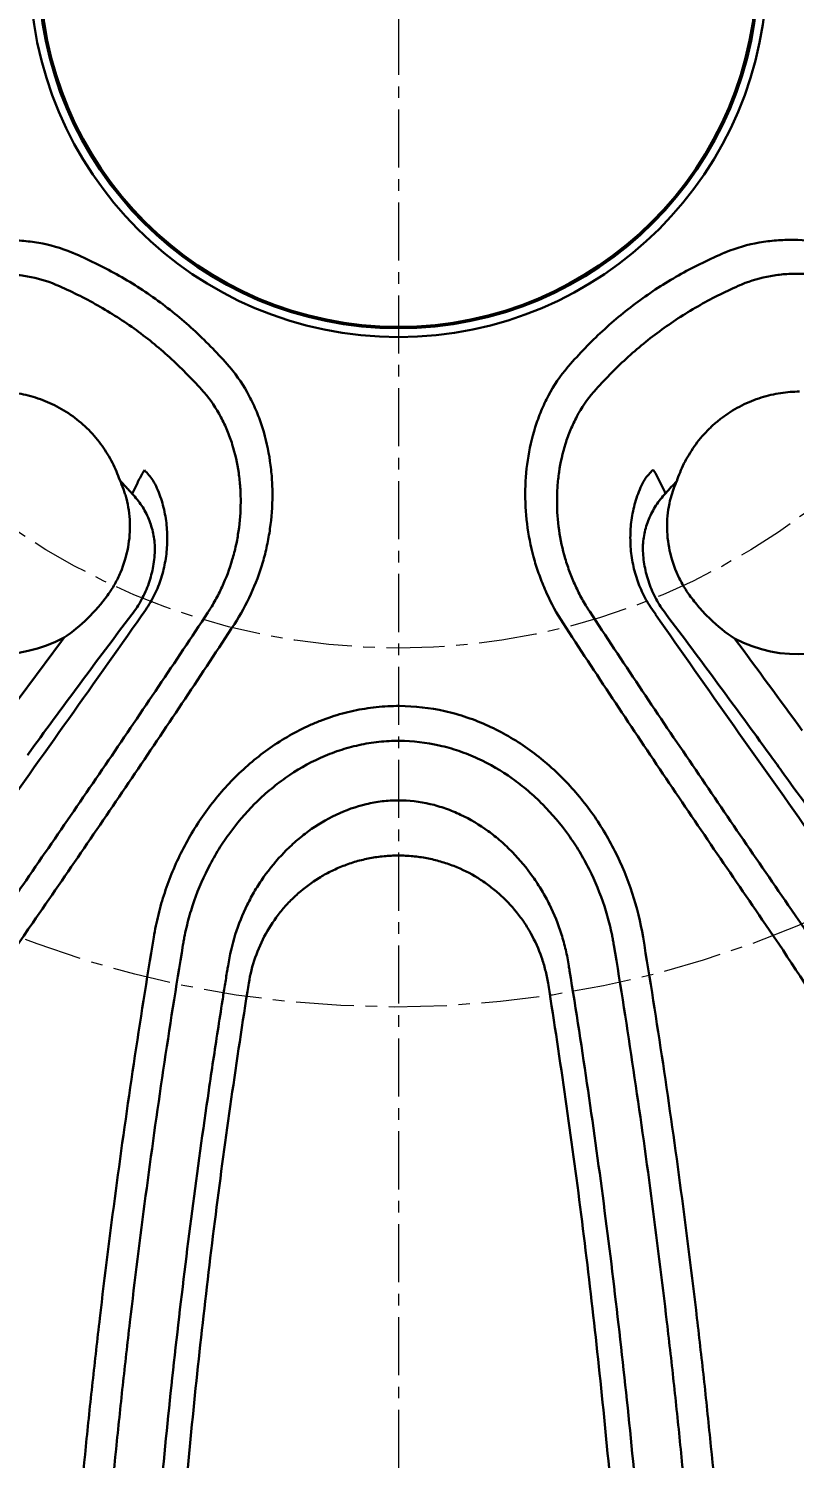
# Model space of a CAD drawing. Header units: inches. Extents: x 975 to 1816, y 133 to 420.
# Drawn here: x 1107.43 to 1123.92, y 244.34 to 275.13 of the extents above; entities that cross this region are included whole.
import ezdxf

# ---------------------------------------------------------------- set-up
doc = ezdxf.new("R2010")
doc.units = ezdxf.units.IN
doc.header["$MEASUREMENT"] = 0
doc.linetypes.add('CENTER', pattern=[2, 1.25, -0.25, 0.25, -0.25])
doc.layers.get('0').update_dxf_attribs({"lineweight": 30})
doc.layers.add('Center', color=1, linetype='CENTER', lineweight=18)
doc.styles.add('TCVN', font='tcvn+7284-2003r.ttf', dxfattribs={"height": 2.5})
doc.dimstyles.new('TCVN', dxfattribs={"dimtxt": 2.5, "dimasz": 3, "dimexe": 0.1, "dimexo": 0.0625, "dimgap": 0.09, "dimtad": 0, "dimtoh": 1, "dimdec": 0, "dimzin": 0, "dimdsep": 46, "dimtxsty": 'TCVN', "dimcen": 0.09, "dimclrd": 2, "dimclre": 2, "dimclrt": 1, "dimadec": 0, "dimazin": 0, "dimtfac": 1, "dimtdec": 0, "dimtofl": 0, "dimtmove": 0, "dimatfit": 3, "dimfxl": 1, "dimtolj": 1, "dimtzin": 0, "dimlwd": 18, "dimlwe": 18, "dimarcsym": 0})

# ---------------------------------------------------------------- blocks, each defined once
blk = doc.blocks.new('*D7')
at = {"layer": 'Center', "color": 2, "linetype": 'Continuous', "lineweight": 18, "transparency": 16777216}
for p, q in [((1171.919, 353.394), (1151.998, 326.267)), ((1174.919, 353.394), (1171.919, 353.394))]:
    blk.add_line(p, q, dxfattribs=at)
at = {"layer": 'Center', "color": 2, "lineweight": 18, "transparency": 16777216}
for p, q in [((1115.396, 276.336), (1115.396, 276.516)), ((1115.306, 276.426), (1115.486, 276.426))]:
    blk.add_line(p, q, dxfattribs=at)
at = {"layer": 'Center', "color": 2, "transparency": 16777216}
blk.add_solid([(1151.595, 326.563), (1152.401, 325.971), (1150.222, 323.849)], dxfattribs=at)
at = {"layer": 'Defpoints', "color": 0, "transparency": 16777216}
for p in [(1150.222, 323.849), (1080.569, 229.002)]:
    blk.add_point(p, dxfattribs=at)
at = {"layer": 'Center', "color": 1, "transparency": 16777216, "insert": (1178.009, 353.394), "char_height": 2.5, "attachment_point": 5, "style": 'TCVN'}
blk.add_mtext('\\A1;∅118', dxfattribs=at)
blk = doc.blocks.new('*D8')
at = {"layer": 'Center', "color": 2, "linetype": 'Continuous', "lineweight": 18, "transparency": 16777216}
for p, q in [((1174.822, 341.958), (1127.243, 289.491)), ((1177.822, 341.958), (1174.822, 341.958))]:
    blk.add_line(p, q, dxfattribs=at)
at = {"layer": 'Center', "color": 2, "lineweight": 18, "transparency": 16777216}
for p, q in [((1115.396, 276.336), (1115.396, 276.516)), ((1115.306, 276.426), (1115.486, 276.426))]:
    blk.add_line(p, q, dxfattribs=at)
at = {"layer": 'Center', "color": 2, "transparency": 16777216}
blk.add_solid([(1126.873, 289.826), (1127.614, 289.155), (1125.228, 287.268)], dxfattribs=at)
at = {"layer": 'Defpoints', "color": 0, "transparency": 16777216}
for p in [(1125.228, 287.268), (1105.563, 265.583)]:
    blk.add_point(p, dxfattribs=at)
at = {"layer": 'Center', "color": 1, "transparency": 16777216, "insert": (1180.537, 341.958), "char_height": 2.5, "attachment_point": 5, "style": 'TCVN'}
blk.add_mtext('\\A1;∅29', dxfattribs=at)
blk = doc.blocks.new('*D12')
at = {"layer": 'Center', "color": 2, "linetype": 'Continuous', "lineweight": 18, "transparency": 16777216}
blk.add_line((1129.982, 321.319), (1134.289, 334.585), dxfattribs=at)
for start, end in [(82.96732, 87.18581), (74.82735, 79.04584)]:
    blk.add_arc((1115.396, 276.391), 61.085, start, end, dxfattribs=at)
at = {"layer": 'Center', "color": 2, "transparency": 16777216}
for points in [[(1118.382, 336.902), (1118.407, 337.902), (1115.396, 337.475)], [(1131.526, 335.825), (1131.241, 334.867), (1134.259, 334.49)]]:
    blk.add_solid(points, dxfattribs=at)
at = {"layer": 'Defpoints', "color": 0, "transparency": 16777216}
for p in [(1115.396, 349.385), (1128.087, 336.143), (1129.963, 321.259), (1126.715, 311.256), (1115.396, 203.466)]:
    blk.add_point(p, dxfattribs=at)
at = {"layer": 'Center', "color": 1, "transparency": 16777216, "insert": (1124.945, 336.724), "char_height": 2.5, "attachment_point": 5, "rotation": 351.0066, "style": 'TCVN'}
blk.add_mtext('\\A1;18°', dxfattribs=at)
blk = doc.blocks.new('*D16')
at = {"layer": 'Center', "color": 2, "linetype": 'Continuous', "lineweight": 18, "transparency": 16777216}
blk.add_line((1126.68, 280.084), (1126.375, 279.984), dxfattribs=at)
for start, end in [(65.6581, 75.2097), (32.9401, 42.4918)]:
    blk.add_arc((1115.396, 276.385), 11.654, start, end, dxfattribs=at)
at = {"layer": 'Center', "color": 2, "transparency": 16777216}
for points in [[(1118.306, 287.157), (1118.435, 288.149), (1115.396, 288.039)], [(1125.627, 282.938), (1124.725, 282.507), (1126.47, 280.016)]]:
    blk.add_solid(points, dxfattribs=at)
at = {"layer": 'Defpoints', "color": 0, "transparency": 16777216}
for p in [(1115.396, 349.385), (1124.043, 284.198), (1132.14, 281.874), (1126.739, 280.104), (1115.396, 203.466)]:
    blk.add_point(p, dxfattribs=at)
at = {"layer": 'Center', "color": 1, "transparency": 16777216, "insert": (1122.233, 285.823), "char_height": 2.5, "attachment_point": 5, "rotation": 324.0749, "style": 'TCVN'}
blk.add_mtext('\\A1;72°', dxfattribs=at)

msp = doc.modelspace()

# ---------------------------------------------------------------- linework, layer by layer
for p, q in [((1109.655, 265.119), (1109.661, 265.112)), ((1121.15, 265.119), (1121.157, 265.127)), ((1109.131, 262.925), (1109.13, 262.925)), ((1121.664, 262.93), (1121.664, 262.93))]:
    msp.add_line(p, q)
for radius in [58.838, 58.403, 57.085, 7.939, 7.751, 7.72]:
    msp.add_circle((1115.396, 276.426), radius)
for centre, radius, start, end in [((1108.488, 264.199), 2.021, 36.6996, 44.5781), ((1122.32, 264.211), 2.022, 135.42, 143.2905), ((1106.792, 264.584), 2.926, 170.187, 298.6883), ((1123.999, 264.584), 2.926, 242.2161, 10.6579)]:
    msp.add_arc(centre, radius, start, end)
for points, knots in [([(1103.082, 268.699), (1103.238, 268.893), (1103.407, 269.072), (1103.678, 269.32), (1103.772, 269.399), (1103.964, 269.551), (1104.064, 269.624), (1104.369, 269.831), (1104.58, 269.953), (1105.017, 270.166), (1105.242, 270.258), (1105.709, 270.409), (1105.946, 270.468), (1106.425, 270.549), (1106.667, 270.571), (1107.037, 270.575), (1107.161, 270.571), (1107.406, 270.551), (1107.528, 270.536), (1107.891, 270.472), (1108.13, 270.405), (1108.364, 270.308)], [0, 0, 0, 0, 0.125, 0.125, 0.1875, 0.1875, 0.25, 0.25, 0.375, 0.375, 0.5, 0.5, 0.625, 0.625, 0.75, 0.75, 0.8125, 0.8125, 0.875, 0.875, 1, 1, 1, 1]), ([(1122.447, 270.314), (1122.681, 270.412), (1122.921, 270.478), (1123.289, 270.543), (1123.413, 270.558), (1123.659, 270.577), (1123.782, 270.581), (1124.149, 270.577), (1124.392, 270.555), (1124.754, 270.493), (1124.875, 270.467), (1125.112, 270.408), (1125.23, 270.375), (1125.577, 270.261), (1125.802, 270.17), (1126.13, 270.009), (1126.238, 269.951), (1126.45, 269.827), (1126.555, 269.762), (1126.858, 269.555), (1127.049, 269.404), (1127.409, 269.073), (1127.577, 268.894), (1127.733, 268.7)], [0, 0, 0, 0, 0.125, 0.125, 0.1875, 0.1875, 0.25, 0.25, 0.375, 0.375, 0.4375, 0.4375, 0.5, 0.5, 0.625, 0.625, 0.6875, 0.6875, 0.75, 0.75, 0.875, 0.875, 1, 1, 1, 1]), ([(1108.387, 270.299), (1108.708, 270.161), (1109.022, 270.009), (1109.481, 269.753), (1109.631, 269.663), (1109.928, 269.473), (1110.074, 269.373), (1110.5, 269.063), (1110.769, 268.841), (1111.279, 268.368), (1111.52, 268.117), (1111.75, 267.854)], [0, 0, 0, 0, 0.25, 0.25, 0.375, 0.375, 0.5, 0.5, 0.75, 0.75, 1, 1, 1, 1]), ([(1119.06, 267.862), (1119.29, 268.125), (1119.532, 268.377), (1119.918, 268.733), (1120.05, 268.849), (1120.322, 269.072), (1120.462, 269.181), (1120.888, 269.49), (1121.183, 269.677), (1121.79, 270.016), (1122.103, 270.168), (1122.424, 270.305)], [0, 0, 0, 0, 0.25, 0.25, 0.375, 0.375, 0.5, 0.5, 0.75, 0.75, 1, 1, 1, 1]), ([(1108.022, 269.613), (1107.822, 269.699), (1107.617, 269.756), (1107.305, 269.812), (1107.2, 269.825), (1106.989, 269.842), (1106.882, 269.846), (1106.565, 269.843), (1106.357, 269.823), (1106.049, 269.77), (1105.946, 269.749), (1105.743, 269.698), (1105.642, 269.669), (1105.342, 269.571), (1105.149, 269.493), (1104.775, 269.309), (1104.594, 269.204), (1104.333, 269.026), (1104.248, 268.963), (1104.083, 268.832), (1104.003, 268.764), (1103.849, 268.622), (1103.774, 268.548), (1103.666, 268.432), (1103.613, 268.373), (1103.561, 268.313), (1103.527, 268.272), (1103.51, 268.251), (1103.494, 268.23)], [0, 0, 0, 0, 0.125, 0.125, 0.1875, 0.1875, 0.25, 0.25, 0.375, 0.375, 0.4375, 0.4375, 0.5, 0.5, 0.625, 0.625, 0.75, 0.75, 0.8125, 0.8125, 0.875, 0.875, 0.9375, 0.9375, 0.96875, 0.984375, 0.984375, 1, 1, 1, 1]), ([(1127.32, 268.232), (1127.304, 268.253), (1127.287, 268.274), (1127.253, 268.315), (1127.236, 268.335), (1127.184, 268.395), (1127.149, 268.434), (1127.041, 268.55), (1126.967, 268.624), (1126.736, 268.837), (1126.573, 268.967), (1126.313, 269.145), (1126.224, 269.202), (1126.042, 269.308), (1125.949, 269.358), (1125.668, 269.497), (1125.475, 269.576), (1125.178, 269.673), (1125.078, 269.702), (1124.874, 269.753), (1124.77, 269.775), (1124.459, 269.829), (1124.25, 269.849), (1123.935, 269.852), (1123.83, 269.849), (1123.618, 269.833), (1123.511, 269.819), (1123.196, 269.763), (1122.989, 269.705), (1122.789, 269.62)], [0, 0, 0, 0, 0.015625, 0.015625, 0.03125, 0.03125, 0.0625, 0.0625, 0.125, 0.125, 0.25, 0.25, 0.3125, 0.3125, 0.375, 0.375, 0.5, 0.5, 0.5625, 0.5625, 0.625, 0.625, 0.75, 0.75, 0.8125, 0.8125, 0.875, 0.875, 1, 1, 1, 1]), ([(1111.199, 267.309), (1110.981, 267.555), (1110.753, 267.789), (1110.272, 268.231), (1110.019, 268.44), (1109.619, 268.73), (1109.482, 268.824), (1109.204, 269.002), (1109.063, 269.087), (1108.634, 269.33), (1108.34, 269.475), (1108.039, 269.606)], [0, 0, 0, 0, 0.25, 0.25, 0.5, 0.5, 0.625, 0.625, 0.75, 0.75, 1, 1, 1, 1]), ([(1122.772, 269.612), (1122.472, 269.481), (1122.178, 269.337), (1121.609, 269.016), (1121.333, 268.84), (1120.933, 268.549), (1120.801, 268.448), (1120.546, 268.239), (1120.421, 268.131), (1120.058, 267.797), (1119.829, 267.563), (1119.611, 267.317)], [0, 0, 0, 0, 0.25, 0.25, 0.5, 0.5, 0.625, 0.625, 0.75, 0.75, 1, 1, 1, 1]), ([(1111.766, 267.835), (1111.931, 267.642), (1112.068, 267.435), (1112.243, 267.105), (1112.296, 266.992), (1112.391, 266.763), (1112.432, 266.647), (1112.542, 266.297), (1112.595, 266.058), (1112.648, 265.695), (1112.662, 265.572), (1112.679, 265.328), (1112.683, 265.206), (1112.682, 264.84), (1112.665, 264.598), (1112.613, 264.236), (1112.591, 264.115), (1112.539, 263.875), (1112.509, 263.755), (1112.406, 263.402), (1112.321, 263.174), (1112.118, 262.729), (1112, 262.513), (1111.863, 262.305)], [0, 0, 0, 0, 0.125, 0.125, 0.1875, 0.1875, 0.25, 0.25, 0.375, 0.375, 0.4375, 0.4375, 0.5, 0.5, 0.625, 0.625, 0.6875, 0.6875, 0.75, 0.75, 0.875, 0.875, 1, 1, 1, 1]), ([(1118.941, 262.326), (1118.806, 262.534), (1118.688, 262.75), (1118.536, 263.085), (1118.489, 263.198), (1118.404, 263.428), (1118.365, 263.546), (1118.263, 263.899), (1118.213, 264.137), (1118.145, 264.618), (1118.127, 264.861), (1118.128, 265.351), (1118.145, 265.594), (1118.216, 266.074), (1118.269, 266.312), (1118.38, 266.664), (1118.423, 266.781), (1118.517, 267.008), (1118.569, 267.119), (1118.742, 267.444), (1118.879, 267.65), (1119.044, 267.843)], [0, 0, 0, 0, 0.125, 0.125, 0.1875, 0.1875, 0.25, 0.25, 0.375, 0.375, 0.5, 0.5, 0.625, 0.625, 0.75, 0.75, 0.8125, 0.8125, 0.875, 0.875, 1, 1, 1, 1]), ([(1106.764, 267.313), (1106.895, 267.311), (1107.029, 267.3), (1107.234, 267.269), (1107.303, 267.256), (1107.442, 267.224), (1107.512, 267.205), (1107.721, 267.139), (1107.858, 267.084), (1108.059, 266.984), (1108.126, 266.947), (1108.257, 266.868), (1108.321, 266.826), (1108.505, 266.692), (1108.62, 266.594), (1108.78, 266.433), (1108.831, 266.377), (1108.927, 266.263), (1108.972, 266.205), (1109.056, 266.087), (1109.096, 266.027), (1109.17, 265.905), (1109.205, 265.843), (1109.299, 265.656), (1109.351, 265.532), (1109.394, 265.408)], [0, 0, 0, 0, 0.125, 0.125, 0.1875, 0.1875, 0.25, 0.25, 0.375, 0.375, 0.4375, 0.4375, 0.5, 0.5, 0.625, 0.625, 0.6875, 0.6875, 0.75, 0.75, 0.8125, 0.8125, 0.875, 0.875, 1, 1, 1, 1]), ([(1111.291, 262.553), (1111.305, 262.575), (1111.32, 262.598), (1111.349, 262.643), (1111.362, 262.665), (1111.404, 262.733), (1111.43, 262.779), (1111.507, 262.917), (1111.554, 263.011), (1111.686, 263.296), (1111.759, 263.492), (1111.848, 263.794), (1111.875, 263.896), (1111.92, 264.103), (1111.938, 264.206), (1111.984, 264.517), (1111.999, 264.725), (1112, 265.038), (1111.997, 265.143), (1111.982, 265.352), (1111.971, 265.458), (1111.926, 265.771), (1111.88, 265.975), (1111.786, 266.276), (1111.751, 266.376), (1111.67, 266.572), (1111.624, 266.67), (1111.473, 266.953), (1111.354, 267.131), (1111.21, 267.296)], [0, 0, 0, 0, 0.015625, 0.015625, 0.03125, 0.03125, 0.0625, 0.0625, 0.125, 0.125, 0.25, 0.25, 0.3125, 0.3125, 0.375, 0.375, 0.5, 0.5, 0.5625, 0.5625, 0.625, 0.625, 0.75, 0.75, 0.8125, 0.8125, 0.875, 0.875, 1, 1, 1, 1]), ([(1119.599, 267.303), (1119.456, 267.139), (1119.338, 266.962), (1119.189, 266.683), (1119.144, 266.587), (1119.062, 266.392), (1119.026, 266.291), (1118.931, 265.989), (1118.885, 265.786), (1118.84, 265.476), (1118.829, 265.373), (1118.814, 265.164), (1118.811, 265.059), (1118.811, 264.744), (1118.826, 264.536), (1118.885, 264.124), (1118.929, 263.92), (1119.018, 263.617), (1119.051, 263.516), (1119.124, 263.319), (1119.165, 263.222), (1119.252, 263.031), (1119.299, 262.937), (1119.376, 262.799), (1119.415, 262.731), (1119.457, 262.663), (1119.486, 262.618), (1119.5, 262.596), (1119.515, 262.574)], [0, 0, 0, 0, 0.125, 0.125, 0.1875, 0.1875, 0.25, 0.25, 0.375, 0.375, 0.4375, 0.4375, 0.5, 0.5, 0.625, 0.625, 0.75, 0.75, 0.8125, 0.8125, 0.875, 0.875, 0.9375, 0.9375, 0.96875, 0.984375, 0.984375, 1, 1, 1, 1]), ([(1121.39, 265.385), (1121.432, 265.511), (1121.483, 265.636), (1121.576, 265.823), (1121.61, 265.885), (1121.684, 266.009), (1121.724, 266.071), (1121.852, 266.251), (1121.947, 266.366), (1122.106, 266.528), (1122.161, 266.581), (1122.278, 266.682), (1122.339, 266.73), (1122.524, 266.865), (1122.655, 266.945), (1122.86, 267.048), (1122.929, 267.079), (1123.068, 267.135), (1123.138, 267.16), (1123.278, 267.204), (1123.348, 267.224), (1123.489, 267.256), (1123.56, 267.269), (1123.768, 267.301), (1123.903, 267.312), (1124.035, 267.313)], [0, 0, 0, 0, 0.125, 0.125, 0.1875, 0.1875, 0.25, 0.25, 0.375, 0.375, 0.4375, 0.4375, 0.5, 0.5, 0.625, 0.625, 0.6875, 0.6875, 0.75, 0.75, 0.8125, 0.8125, 0.875, 0.875, 1, 1, 1, 1]), ([(1109.394, 265.408), (1109.438, 265.361), (1109.504, 265.289), (1109.569, 265.217), (1109.612, 265.168), (1109.634, 265.144), (1109.655, 265.119)], [0, 0, 0, 0, 0.5, 0.75, 0.75, 1, 1, 1, 1]), ([(1109.394, 265.408), (1109.422, 265.344), (1109.448, 265.279), (1109.485, 265.18), (1109.496, 265.146), (1109.519, 265.078), (1109.529, 265.043), (1109.54, 265.009)], [0, 0, 0, 0, 0.5, 0.5, 0.75, 0.75, 1, 1, 1, 1]), ([(1109.69, 265.169), (1109.7, 265.188), (1109.708, 265.208), (1109.727, 265.246), (1109.736, 265.265), (1109.764, 265.323), (1109.783, 265.362), (1109.821, 265.438), (1109.841, 265.475), (1109.881, 265.549), (1109.902, 265.585), (1109.928, 265.618)], [0, 0, 0, 0, 0.125, 0.125, 0.25, 0.25, 0.5, 0.5, 0.75, 0.75, 1, 1, 1, 1]), ([(1110.108, 265.407), (1110.141, 265.35), (1110.17, 265.292), (1110.224, 265.173), (1110.247, 265.113), (1110.29, 264.991), (1110.309, 264.929), (1110.343, 264.803), (1110.357, 264.74), (1110.393, 264.549), (1110.408, 264.421), (1110.421, 264.165), (1110.419, 264.037), (1110.397, 263.781), (1110.378, 263.654), (1110.322, 263.404), (1110.285, 263.281), (1110.196, 263.044), (1110.142, 262.929), (1110.018, 262.706), (1109.947, 262.6), (1109.867, 262.499)], [0, 0, 0, 0, 0.0625, 0.0625, 0.125, 0.125, 0.1875, 0.1875, 0.25, 0.25, 0.375, 0.375, 0.5, 0.5, 0.625, 0.625, 0.75, 0.75, 0.875, 0.875, 1, 1, 1, 1]), ([(1120.938, 262.516), (1120.859, 262.617), (1120.789, 262.724), (1120.664, 262.946), (1120.611, 263.061), (1120.522, 263.298), (1120.486, 263.42), (1120.43, 263.67), (1120.411, 263.796), (1120.389, 264.053), (1120.387, 264.181), (1120.4, 264.436), (1120.415, 264.563), (1120.451, 264.754), (1120.466, 264.817), (1120.499, 264.943), (1120.518, 265.004), (1120.561, 265.126), (1120.585, 265.186), (1120.638, 265.305), (1120.667, 265.363), (1120.7, 265.42)], [0, 0, 0, 0, 0.125, 0.125, 0.25, 0.25, 0.375, 0.375, 0.5, 0.5, 0.625, 0.625, 0.75, 0.75, 0.8125, 0.8125, 0.875, 0.875, 0.9375, 0.9375, 1, 1, 1, 1]), ([(1120.88, 265.631), (1120.905, 265.598), (1120.927, 265.562), (1120.967, 265.488), (1120.987, 265.451), (1121.045, 265.337), (1121.081, 265.26), (1121.118, 265.183)], [0, 0, 0, 0, 0.25, 0.25, 0.5, 0.5, 1, 1, 1, 1]), ([(1121.157, 265.127), (1121.195, 265.171), (1121.234, 265.215), (1121.312, 265.301), (1121.351, 265.343), (1121.39, 265.385)], [0, 0, 0, 0, 0.5, 0.5, 1, 1, 1, 1]), ([(1121.259, 265.027), (1121.278, 265.089), (1121.298, 265.15), (1121.342, 265.27), (1121.366, 265.328), (1121.39, 265.385)], [0, 0, 0, 0, 0.5, 0.5, 1, 1, 1, 1]), ([(1109.661, 265.112), (1109.739, 265.032), (1109.807, 264.947), (1109.897, 264.81), (1109.924, 264.763), (1109.976, 264.666), (1109.999, 264.616), (1110.061, 264.465), (1110.093, 264.362), (1110.137, 264.15), (1110.15, 264.042), (1110.152, 263.933)], [0, 0, 0, 0, 0.25, 0.25, 0.375, 0.375, 0.5, 0.5, 0.75, 0.75, 1, 1, 1, 1]), ([(1120.659, 263.927), (1120.661, 264.037), (1120.672, 264.146), (1120.716, 264.361), (1120.748, 264.465), (1120.831, 264.668), (1120.882, 264.768), (1121.003, 264.952), (1121.072, 265.039), (1121.15, 265.119)], [0, 0, 0, 0, 0.25, 0.25, 0.5, 0.5, 0.75, 0.75, 1, 1, 1, 1]), ([(1109.54, 265.009), (1109.56, 264.927), (1109.577, 264.843), (1109.601, 264.67), (1109.609, 264.582), (1109.619, 264.315), (1109.606, 264.137), (1109.573, 263.961)], [0, 0, 0, 0, 0.25, 0.25, 0.5, 0.5, 1, 1, 1, 1]), ([(1121.223, 263.958), (1121.189, 264.139), (1121.176, 264.32), (1121.186, 264.589), (1121.195, 264.679), (1121.221, 264.857), (1121.238, 264.943), (1121.259, 265.027)], [0, 0, 0, 0, 0.5, 0.5, 0.75, 0.75, 1, 1, 1, 1]), ([(1109.573, 263.961), (1109.538, 263.773), (1109.484, 263.593), (1109.374, 263.333), (1109.332, 263.248), (1109.239, 263.083), (1109.187, 263.002), (1109.131, 262.925)], [0, 0, 0, 0, 0.5, 0.5, 0.75, 0.75, 1, 1, 1, 1]), ([(1110.152, 263.933), (1110.15, 263.805), (1110.137, 263.678), (1110.093, 263.428), (1110.061, 263.305), (1109.999, 263.124), (1109.975, 263.064), (1109.924, 262.946), (1109.896, 262.889), (1109.805, 262.721), (1109.735, 262.614), (1109.655, 262.513)], [0, 0, 0, 0, 0.25, 0.25, 0.5, 0.5, 0.625, 0.625, 0.75, 0.75, 1, 1, 1, 1]), ([(1121.152, 262.53), (1121.073, 262.63), (1121.005, 262.735), (1120.915, 262.9), (1120.888, 262.957), (1120.837, 263.072), (1120.814, 263.131), (1120.752, 263.31), (1120.72, 263.431), (1120.676, 263.676), (1120.662, 263.801), (1120.659, 263.927)], [0, 0, 0, 0, 0.25, 0.25, 0.375, 0.375, 0.5, 0.5, 0.75, 0.75, 1, 1, 1, 1]), ([(1121.664, 262.93), (1121.608, 263.007), (1121.556, 263.087), (1121.464, 263.251), (1121.422, 263.335), (1121.313, 263.593), (1121.258, 263.771), (1121.223, 263.958)], [0, 0, 0, 0, 0.25, 0.25, 0.5, 0.5, 1, 1, 1, 1]), ([(1109.13, 262.925), (1109.002, 262.748), (1108.859, 262.581), (1108.547, 262.277), (1108.379, 262.139), (1108.197, 262.017)], [0, 0, 0, 0, 0.5, 0.5, 1, 1, 1, 1]), ([(1122.635, 261.995), (1122.445, 262.12), (1122.27, 262.261), (1122.027, 262.495), (1121.949, 262.578), (1121.8, 262.749), (1121.73, 262.838), (1121.664, 262.93)], [0, 0, 0, 0, 0.5, 0.5, 0.75, 0.75, 1, 1, 1, 1]), ([(1109.874, 262.498), (1109.318, 261.709), (1108.757, 260.916), (1107.627, 259.324), (1107.059, 258.526), (1106.488, 257.725)], [0, 0, 0, 0, 0.5, 0.5, 1, 1, 1, 1]), ([(1106.962, 256.19), (1107.7, 257.253), (1108.431, 258.313), (1109.876, 260.434), (1110.59, 261.493), (1111.291, 262.553)], [0, 0, 0, 0, 0.5, 0.5, 1, 1, 1, 1]), ([(1111.863, 262.305), (1111.162, 261.232), (1110.446, 260.162), (1108.996, 258.019), (1108.262, 256.947), (1107.521, 255.875)], [0, 0, 0, 0, 0.5, 0.5, 1, 1, 1, 1]), ([(1123.302, 255.839), (1122.558, 256.922), (1121.821, 258.002), (1120.365, 260.164), (1119.646, 261.244), (1118.941, 262.326)], [0, 0, 0, 0, 0.5, 0.5, 1, 1, 1, 1]), ([(1119.515, 262.574), (1120.218, 261.505), (1120.935, 260.436), (1122.387, 258.296), (1123.121, 257.226), (1123.862, 256.154)], [0, 0, 0, 0, 0.5, 0.5, 1, 1, 1, 1]), ([(1124.338, 257.688), (1123.764, 258.498), (1123.192, 259.305), (1122.055, 260.915), (1121.491, 261.717), (1120.931, 262.516)], [0, 0, 0, 0, 0.5, 0.5, 1, 1, 1, 1]), ([(1110.127, 255.563), (1110.154, 255.726), (1110.187, 255.887), (1110.265, 256.208), (1110.311, 256.367), (1110.465, 256.834), (1110.59, 257.135), (1110.811, 257.571), (1110.89, 257.713), (1111.06, 257.993), (1111.151, 258.13), (1111.439, 258.529), (1111.65, 258.778), (1111.997, 259.124), (1112.117, 259.235), (1112.369, 259.447), (1112.5, 259.548), (1112.904, 259.83), (1113.188, 259.993), (1113.566, 260.162), (1113.642, 260.194), (1113.797, 260.254), (1113.875, 260.282), (1114.11, 260.36), (1114.269, 260.404), (1114.591, 260.474), (1114.754, 260.5), (1115.084, 260.535), (1115.252, 260.544), (1115.748, 260.541), (1116.074, 260.503), (1116.555, 260.395), (1116.714, 260.35), (1117.029, 260.244), (1117.183, 260.183), (1117.629, 259.979), (1117.91, 259.816), (1118.308, 259.535), (1118.438, 259.435), (1118.625, 259.275), (1118.687, 259.221), (1118.808, 259.109), (1118.867, 259.053), (1119.154, 258.764), (1119.363, 258.516), (1119.647, 258.121), (1119.736, 257.985), (1119.905, 257.706), (1119.985, 257.562), (1120.207, 257.124), (1120.331, 256.823), (1120.533, 256.206), (1120.611, 255.889), (1120.664, 255.563)], [0, 0, 0, 0, 0.03125, 0.03125, 0.0625, 0.0625, 0.125, 0.125, 0.15625, 0.15625, 0.1875, 0.1875, 0.25, 0.25, 0.28125, 0.28125, 0.3125, 0.3125, 0.375, 0.375, 0.390625, 0.390625, 0.40625, 0.40625, 0.4375, 0.4375, 0.46875, 0.46875, 0.5, 0.5, 0.5625, 0.5625, 0.59375, 0.59375, 0.625, 0.625, 0.6875, 0.6875, 0.71875, 0.71875, 0.734375, 0.734375, 0.75, 0.75, 0.8125, 0.8125, 0.84375, 0.84375, 0.875, 0.875, 0.9375, 0.9375, 1, 1, 1, 1]), ([(1120.035, 255.396), (1120.032, 255.414), (1120.029, 255.432), (1120.023, 255.468), (1120.013, 255.521), (1119.989, 255.645), (1119.966, 255.751), (1119.915, 255.96), (1119.875, 256.098), (1119.742, 256.506), (1119.633, 256.771), (1119.438, 257.157), (1119.368, 257.284), (1119.219, 257.531), (1119.14, 257.65), (1118.891, 257.999), (1118.707, 258.218), (1118.403, 258.523), (1118.297, 258.622), (1118.076, 258.81), (1117.963, 258.899), (1117.611, 259.148), (1117.364, 259.292), (1116.971, 259.472), (1116.837, 259.527), (1116.559, 259.621), (1116.418, 259.661), (1115.994, 259.758), (1115.707, 259.791), (1115.269, 259.793), (1115.121, 259.786), (1114.83, 259.755), (1114.686, 259.731), (1114.403, 259.669), (1114.263, 259.63), (1113.986, 259.538), (1113.849, 259.485), (1113.451, 259.305), (1113.2, 259.16), (1112.845, 258.911), (1112.729, 258.821), (1112.508, 258.634), (1112.401, 258.536), (1112.096, 258.231), (1111.91, 258.011), (1111.657, 257.659), (1111.577, 257.538), (1111.427, 257.291), (1111.358, 257.166), (1111.163, 256.782), (1111.053, 256.517), (1110.918, 256.104), (1110.878, 255.964), (1110.826, 255.753), (1110.802, 255.646), (1110.778, 255.521), (1110.768, 255.468), (1110.762, 255.432), (1110.759, 255.414), (1110.756, 255.396)], [0, 0, 0, 0, 0.003906, 0.003906, 0.007813, 0.015625, 0.03125, 0.03125, 0.0625, 0.0625, 0.125, 0.125, 0.15625, 0.15625, 0.1875, 0.1875, 0.25, 0.25, 0.28125, 0.28125, 0.3125, 0.3125, 0.375, 0.375, 0.40625, 0.40625, 0.4375, 0.4375, 0.5, 0.5, 0.53125, 0.53125, 0.5625, 0.5625, 0.59375, 0.59375, 0.625, 0.625, 0.6875, 0.6875, 0.71875, 0.71875, 0.75, 0.75, 0.8125, 0.8125, 0.84375, 0.84375, 0.875, 0.875, 0.9375, 0.9375, 0.96875, 0.96875, 0.984375, 0.992188, 0.996094, 0.996094, 1, 1, 1, 1]), ([(1111.727, 254.947), (1111.761, 255.177), (1111.814, 255.401), (1111.952, 255.839), (1112.038, 256.053), (1112.192, 256.365), (1112.247, 256.468), (1112.365, 256.666), (1112.428, 256.763), (1112.626, 257.045), (1112.773, 257.223), (1113.016, 257.473), (1113.1, 257.553), (1113.275, 257.705), (1113.365, 257.777), (1113.643, 257.98), (1113.841, 258.1), (1114.263, 258.3), (1114.48, 258.377), (1114.816, 258.456), (1114.929, 258.477), (1115.16, 258.504), (1115.277, 258.511), (1115.625, 258.511), (1115.853, 258.484), (1116.135, 258.419), (1116.191, 258.404), (1116.303, 258.371), (1116.358, 258.353), (1116.523, 258.296), (1116.63, 258.251), (1116.943, 258.103), (1117.141, 257.985), (1117.423, 257.78), (1117.514, 257.707), (1117.689, 257.555), (1117.772, 257.476), (1118.013, 257.228), (1118.16, 257.051), (1118.361, 256.766), (1118.425, 256.668), (1118.543, 256.469), (1118.598, 256.368), (1118.751, 256.059), (1118.837, 255.846), (1118.942, 255.515), (1118.973, 255.402), (1119.025, 255.176), (1119.047, 255.062), (1119.064, 254.947)], [0, 0, 0, 0, 0.0625, 0.0625, 0.125, 0.125, 0.15625, 0.15625, 0.1875, 0.1875, 0.25, 0.25, 0.28125, 0.28125, 0.3125, 0.3125, 0.375, 0.375, 0.4375, 0.4375, 0.46875, 0.46875, 0.5, 0.5, 0.5625, 0.5625, 0.578125, 0.578125, 0.59375, 0.59375, 0.625, 0.625, 0.6875, 0.6875, 0.71875, 0.71875, 0.75, 0.75, 0.8125, 0.8125, 0.84375, 0.84375, 0.875, 0.875, 0.9375, 0.9375, 0.96875, 0.96875, 1, 1, 1, 1]), ([(1118.618, 254.574), (1118.602, 254.67), (1118.583, 254.764), (1118.536, 254.95), (1118.509, 255.042), (1118.416, 255.31), (1118.339, 255.479), (1118.205, 255.722), (1118.157, 255.801), (1118.054, 255.955), (1117.998, 256.03), (1117.824, 256.247), (1117.697, 256.38), (1117.489, 256.565), (1117.416, 256.624), (1117.265, 256.737), (1117.185, 256.79), (1116.942, 256.94), (1116.77, 257.026), (1116.496, 257.134), (1116.402, 257.166), (1116.207, 257.222), (1116.108, 257.246), (1115.909, 257.284), (1115.808, 257.299), (1115.604, 257.318), (1115.5, 257.323), (1115.292, 257.323), (1115.188, 257.318), (1114.983, 257.299), (1114.882, 257.284), (1114.683, 257.246), (1114.585, 257.223), (1114.392, 257.167), (1114.297, 257.134), (1114.111, 257.062), (1114.022, 257.021), (1113.848, 256.935), (1113.765, 256.888), (1113.523, 256.739), (1113.372, 256.627), (1113.162, 256.44), (1113.095, 256.376), (1112.967, 256.241), (1112.907, 256.172), (1112.734, 255.956), (1112.631, 255.803), (1112.45, 255.476), (1112.374, 255.305), (1112.251, 254.95), (1112.204, 254.766), (1112.174, 254.574)], [0, 0, 0, 0, 0.03125, 0.03125, 0.0625, 0.0625, 0.125, 0.125, 0.15625, 0.15625, 0.1875, 0.1875, 0.25, 0.25, 0.28125, 0.28125, 0.3125, 0.3125, 0.375, 0.375, 0.40625, 0.40625, 0.4375, 0.4375, 0.46875, 0.46875, 0.5, 0.5, 0.53125, 0.53125, 0.5625, 0.5625, 0.59375, 0.59375, 0.625, 0.625, 0.65625, 0.65625, 0.6875, 0.6875, 0.75, 0.75, 0.78125, 0.78125, 0.8125, 0.8125, 0.875, 0.875, 0.9375, 0.9375, 1, 1, 1, 1]), ([(1107.902, 233.59), (1107.936, 234.503), (1107.977, 235.419), (1108.075, 237.251), (1108.131, 238.167), (1108.322, 240.92), (1108.478, 242.758), (1108.711, 245.06), (1108.759, 245.521), (1108.86, 246.441), (1108.912, 246.9), (1109.073, 248.277), (1109.188, 249.193), (1109.554, 251.933), (1109.827, 253.752), (1110.127, 255.563)], [0, 0, 0, 0, 0.125, 0.125, 0.25, 0.25, 0.5, 0.5, 0.5625, 0.5625, 0.625, 0.625, 0.75, 0.75, 1, 1, 1, 1]), ([(1120.664, 255.563), (1120.965, 253.753), (1121.237, 251.934), (1121.603, 249.193), (1121.718, 248.277), (1121.879, 246.901), (1121.931, 246.441), (1122.032, 245.521), (1122.08, 245.06), (1122.313, 242.759), (1122.47, 240.92), (1122.66, 238.168), (1122.716, 237.251), (1122.814, 235.419), (1122.856, 234.503), (1122.89, 233.59)], [0, 0, 0, 0, 0.25, 0.25, 0.375, 0.375, 0.4375, 0.4375, 0.5, 0.5, 0.75, 0.75, 0.875, 0.875, 1, 1, 1, 1]), ([(1110.756, 255.396), (1110.46, 253.604), (1110.192, 251.803), (1109.832, 249.089), (1109.719, 248.182), (1109.56, 246.819), (1109.509, 246.364), (1109.41, 245.453), (1109.362, 244.997), (1109.133, 242.718), (1108.98, 240.898), (1108.793, 238.172), (1108.738, 237.264), (1108.643, 235.45), (1108.602, 234.543), (1108.569, 233.639)], [0, 0, 0, 0, 0.25, 0.25, 0.375, 0.375, 0.4375, 0.4375, 0.5, 0.5, 0.75, 0.75, 0.875, 0.875, 1, 1, 1, 1]), ([(1122.222, 233.639), (1122.189, 234.543), (1122.148, 235.45), (1122.053, 237.264), (1121.998, 238.172), (1121.812, 240.898), (1121.658, 242.718), (1121.429, 244.997), (1121.381, 245.453), (1121.283, 246.364), (1121.231, 246.819), (1121.072, 248.182), (1120.959, 249.089), (1120.599, 251.803), (1120.331, 253.604), (1120.035, 255.396)], [0, 0, 0, 0, 0.125, 0.125, 0.25, 0.25, 0.5, 0.5, 0.5625, 0.5625, 0.625, 0.625, 0.75, 0.75, 1, 1, 1, 1]), ([(1111.709, 254.843), (1111.712, 254.86), (1111.715, 254.878), (1111.721, 254.912), (1111.724, 254.93), (1111.727, 254.947)], [0, 0, 0, 0, 0.5, 0.5, 1, 1, 1, 1]), ([(1109.66, 234.005), (1109.664, 234.113), (1109.668, 234.222), (1109.676, 234.438), (1109.689, 234.763), (1109.72, 235.521), (1109.792, 237.039), (1109.869, 238.342), (1110.043, 240.951), (1110.186, 242.694), (1110.529, 246.187), (1110.728, 247.929), (1111.067, 250.533), (1111.186, 251.399), (1111.375, 252.694), (1111.472, 253.34), (1111.589, 254.092), (1111.64, 254.414), (1111.675, 254.629), (1111.692, 254.736), (1111.709, 254.843)], [0, 0, 0, 0, 0.015625, 0.015625, 0.03125, 0.0625, 0.125, 0.25, 0.25, 0.5, 0.5, 0.75, 0.75, 0.875, 0.875, 0.9375, 0.96875, 0.984375, 0.984375, 1, 1, 1, 1]), ([(1119.082, 254.843), (1119.221, 253.985), (1119.354, 253.124), (1119.605, 251.399), (1119.725, 250.535), (1120.062, 247.936), (1120.261, 246.196), (1120.519, 243.575), (1120.597, 242.701), (1120.741, 240.957), (1120.806, 240.086), (1120.98, 237.475), (1121.069, 235.738), (1121.131, 234.005)], [0, 0, 0, 0, 0.125, 0.125, 0.25, 0.25, 0.5, 0.5, 0.625, 0.625, 0.75, 0.75, 1, 1, 1, 1]), ([(1112.145, 254.394), (1112.015, 253.572), (1111.892, 252.747), (1111.657, 251.096), (1111.546, 250.268), (1111.232, 247.781), (1111.048, 246.115), (1110.81, 243.608), (1110.738, 242.772), (1110.607, 241.105), (1110.547, 240.272), (1110.39, 237.778), (1110.311, 236.12), (1110.258, 234.467)], [0, 0, 0, 0, 0.125, 0.125, 0.25, 0.25, 0.5, 0.5, 0.625, 0.625, 0.75, 0.75, 1, 1, 1, 1]), ([(1120.533, 234.467), (1120.48, 236.12), (1120.401, 237.779), (1120.244, 240.273), (1120.185, 241.106), (1120.053, 242.774), (1119.981, 243.609), (1119.743, 246.118), (1119.56, 247.783), (1119.141, 251.099), (1118.906, 252.75), (1118.646, 254.394)], [0, 0, 0, 0, 0.25, 0.25, 0.375, 0.375, 0.5, 0.5, 0.75, 0.75, 1, 1, 1, 1])]:
    msp.add_open_spline(points, degree=3, knots=knots)
for points in [[(1122.424, 270.305), (1122.432, 270.308), (1122.44, 270.311), (1122.447, 270.314)], [(1108.364, 270.308), (1108.372, 270.305), (1108.379, 270.302), (1108.387, 270.299)], [(1108.039, 269.606), (1108.033, 269.608), (1108.028, 269.611), (1108.022, 269.613)], [(1122.789, 269.62), (1122.783, 269.617), (1122.778, 269.615), (1122.772, 269.612)], [(1111.75, 267.854), (1111.755, 267.848), (1111.76, 267.842), (1111.766, 267.835)], [(1119.044, 267.843), (1119.049, 267.849), (1119.055, 267.856), (1119.06, 267.862)], [(1111.21, 267.296), (1111.206, 267.3), (1111.203, 267.305), (1111.199, 267.309)], [(1119.611, 267.317), (1119.607, 267.312), (1119.603, 267.308), (1119.599, 267.303)], [(1109.661, 265.112), (1109.671, 265.131), (1109.68, 265.15), (1109.69, 265.169)], [(1121.118, 265.183), (1121.129, 265.162), (1121.14, 265.14), (1121.15, 265.119)], [(1109.655, 262.513), (1108.896, 261.511), (1108.149, 260.501), (1107.407, 259.486)], [(1109.655, 262.513), (1109.655, 262.513), (1109.655, 262.513), (1109.655, 262.513)], [(1109.867, 262.499), (1109.869, 262.499), (1109.872, 262.498), (1109.874, 262.498)], [(1120.931, 262.516), (1120.934, 262.516), (1120.936, 262.516), (1120.938, 262.516)], [(1121.152, 262.53), (1121.152, 262.53), (1121.152, 262.53), (1121.152, 262.53)], [(1123.388, 259.503), (1122.651, 260.518), (1121.907, 261.528), (1121.152, 262.53)], [(1106.705, 259.999), (1107.199, 260.675), (1107.695, 261.348), (1108.197, 262.017)], [(1122.635, 261.995), (1123.125, 261.338), (1123.61, 260.677), (1124.092, 260.014)], [(1123.646, 259.148), (1123.561, 259.265), (1123.475, 259.383), (1123.388, 259.503)], [(1123.646, 259.148), (1124.004, 258.652), (1124.362, 258.157), (1124.721, 257.66)], [(1123.862, 256.154), (1124.885, 254.673), (1125.828, 253.136), (1126.693, 251.545)], [(1107.521, 255.875), (1106.487, 254.377), (1105.534, 252.823), (1104.66, 251.214)], [(1126.109, 251.256), (1125.25, 252.838), (1124.315, 254.366), (1123.302, 255.839)], [(1119.064, 254.947), (1119.07, 254.912), (1119.076, 254.877), (1119.082, 254.843)], [(1112.174, 254.574), (1112.164, 254.514), (1112.155, 254.454), (1112.145, 254.394)], [(1118.646, 254.394), (1118.637, 254.454), (1118.627, 254.514), (1118.618, 254.574)]]:
    msp.add_open_spline(points, degree=3)
at = {"layer": 'Center'}
msp.add_line((1115.396, 349.385), (1115.396, 203.466), dxfattribs=at)
for centre, radius in [((1115.306, 276.426), 22.365), ((1115.396, 276.426), 14.637)]:
    msp.add_circle(centre, radius, dxfattribs=at)

# ---------------------------------------------------------------- dimensions: what is measured, and where the dimension line sits
for p1, p2, picture, middle in [((1080.569, 229.002), (1150.222, 323.849), '*D7', (1178.009, 353.394)), ((1105.563, 265.583), (1125.228, 287.268), '*D8', (1180.537, 341.958))]:
    dim = msp.add_diameter_dim_2p(p1=p1, p2=p2, dimstyle='TCVN', dxfattribs=at)
    dim.commit()
    dim.dimension.update_dxf_attribs({"geometry": picture, "text_midpoint": middle, "dimtype": 163})
for base, line1, picture, middle in [((1128.087, 336.143), ((1126.715, 311.256), (1129.963, 321.259)), '*D12', (1124.945, 336.724)), ((1124.043, 284.198), ((1132.14, 281.874), (1126.739, 280.104)), '*D16', (1122.233, 285.823))]:
    dim = msp.add_angular_dim_2l(base=base, line1=line1, line2=((1115.396, 349.385), (1115.396, 203.466)), dimstyle='TCVN', dxfattribs=at)
    dim.commit()
    dim.dimension.update_dxf_attribs({"geometry": picture, "text_midpoint": middle})

doc.saveas('drawing.dxf')
